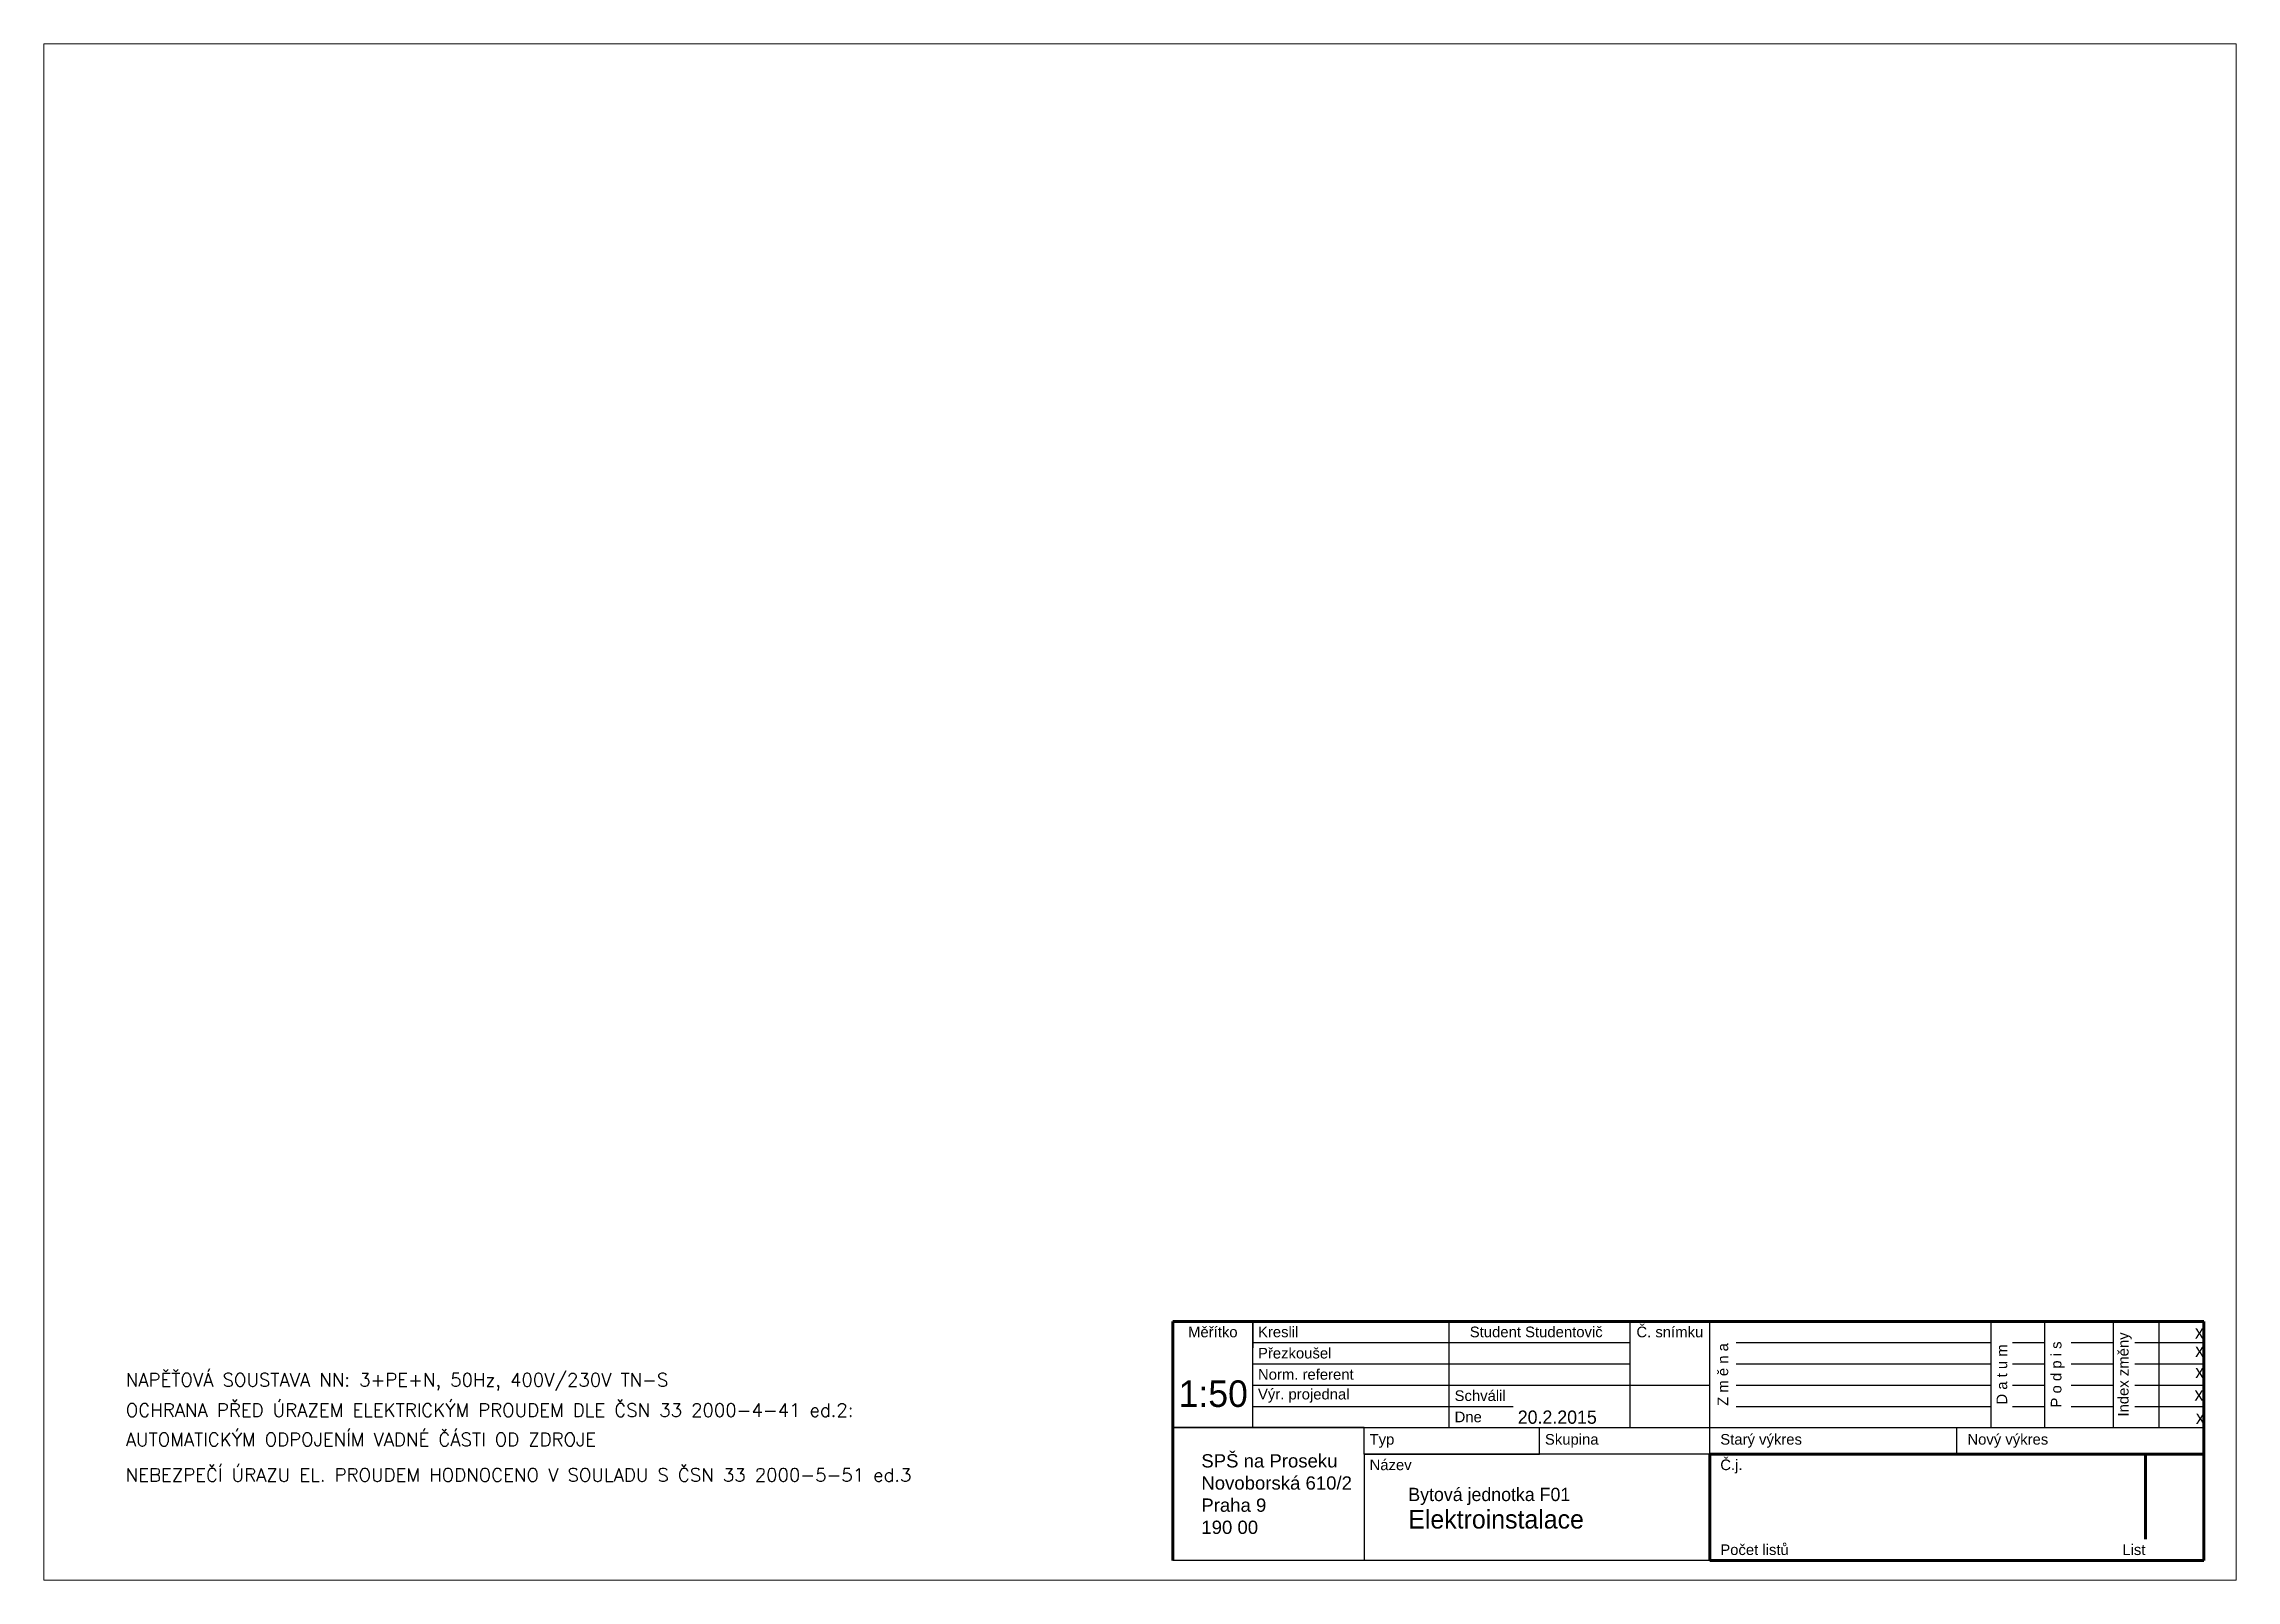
# Paper-space layout 'Bytova jednotka' of a CAD drawing. Header units: millimetres. Extents: x 0 to 413, y 1 to 290.
import ezdxf

# ---------------------------------------------------------------- set-up
doc = ezdxf.new("R2010")
doc.units = ezdxf.units.MM
doc.layers.add('2', color=7, linetype='Continuous')
doc.layers.add('ESI_obvody', color=92, linetype='Continuous', lineweight=35)
doc.layers.add('ESI_rozpiska_popis', color=7, linetype='Continuous', lineweight=20)
doc.styles.add('ROMANS', font='romans.shx', dxfattribs={"width": 0.85, "height": 150})

psp = doc.layouts.new('Bytova jednotka')

# ---------------------------------------------------------------- linework, layer by layer
at = {"layer": '2', "color": 7, "lineweight": 70}
for p, q in [((212.67, 49.28), (406.67, 49.28)), ((313.67, 24.28), (313.67, 4.28)), ((313.67, 24.28), (406.67, 24.28)), ((395.67, 8.28), (395.67, 24.28)), ((406.67, 24.28), (406.67, 4.28)), ((406.67, 4.28), (313.67, 4.28)), ((406.67, 4.28), (395.67, 4.28))]:
    psp.add_line(p, q, dxfattribs=at)
at = {"layer": '2', "lineweight": 70}
for p, q in [((212.67, 49.28), (212.67, 4.28)), ((406.67, 49.28), (406.67, 4.28))]:
    psp.add_line(p, q, dxfattribs=at)
at = {"layer": '2', "color": 7}
for p, q in [((227.67, 29.28), (227.67, 49.28)), ((227.67, 49.28), (227.67, 44.28)), ((264.67, 29.28), (264.67, 49.28)), ((264.67, 49.28), (298.67, 49.28)), ((298.67, 49.28), (298.67, 29.28)), ((313.67, 24.28), (313.67, 49.28)), ((366.67, 29.28), (366.67, 49.28)), ((366.67, 49.28), (376.67, 49.28)), ((376.67, 49.28), (376.67, 29.28)), ((389.67, 29.28), (389.67, 49.28)), ((389.67, 49.28), (398.67, 49.28)), ((389.67, 49.28), (398.17, 49.28)), ((398.17, 49.28), (398.17, 29.28)), ((227.67, 45.28), (298.67, 45.28)), ((227.67, 41.28), (298.67, 41.28)), ((318.67, 45.28), (366.67, 45.28)), ((318.67, 41.28), (366.67, 41.28)), ((370.67, 45.28), (376.67, 45.28)), ((370.67, 41.28), (376.67, 41.28)), ((381.67, 45.28), (389.67, 45.28)), ((381.67, 41.28), (389.67, 41.28)), ((393.67, 45.28), (406.67, 45.28)), ((393.67, 41.28), (406.67, 41.28)), ((227.67, 37.28), (298.67, 37.28)), ((298.67, 37.28), (313.67, 37.28)), ((318.67, 37.28), (366.67, 37.28)), ((370.67, 37.28), (376.67, 37.28)), ((381.67, 37.28), (389.67, 37.28)), ((393.67, 37.28), (406.67, 37.28)), ((227.67, 33.28), (276.67, 33.28)), ((264.67, 33.28), (276.67, 33.28)), ((318.67, 33.28), (366.67, 33.28)), ((370.67, 33.28), (376.67, 33.28)), ((381.67, 33.28), (389.67, 33.28)), ((393.67, 33.28), (406.67, 33.28)), ((212.67, 4.28), (212.67, 29.28)), ((212.67, 29.28), (212.67, 24.28)), ((248.67, 29.28), (212.67, 29.28)), ((212.67, 29.28), (406.67, 29.28)), ((212.67, 29.28), (227.67, 29.28)), ((227.67, 29.28), (264.67, 29.28)), ((248.67, 24.28), (248.67, 29.28)), ((281.67, 24.28), (281.67, 29.28)), ((313.67, 29.28), (366.67, 29.28)), ((313.67, 29.28), (318.67, 29.28)), ((318.67, 29.28), (406.67, 29.28)), ((360.17, 24.28), (360.17, 29.28)), ((376.67, 29.28), (389.67, 29.28)), ((406.67, 24.28), (406.67, 29.28)), ((313.67, 24.28), (248.67, 24.28)), ((248.67, 24.28), (248.67, 4.28)), ((248.67, 24.28), (281.67, 24.28)), ((313.67, 4.28), (212.67, 4.28))]:
    psp.add_line(p, q, dxfattribs=at)

# ---------------------------------------------------------------- texts
for s, insert, char_height, width, attachment_point in [('{\\fArial|b0|i0|c238|p34;Měřítko}', (220.17, 48.28), 2, 15, 2), ('{\\fArial|b0|i0|c238|p34;Kreslil}', (228.67, 47.28), 2, 35, 4), ('{\\fArial|b0|i0|c238|p34;Student Studentovič}', (268.53, 47.28), 2, 35, 4), ('{\\fArial|b0|i0|c238|p34;Č. snímku}', (306.17, 48.28), 2, 15, 2), ('{\\fTxt|b0|i0|c238|p2;x}', (406.67, 47.28), 2.5, 8.5, 6), ('{\\fArial|b0|i0|c238|p34;Přezkoušel}', (228.67, 43.28), 2, 35, 4), ('{\\fTxt|b0|i0|c238|p2;x}', (406.71, 43.84), 2.5, 8.5, 6), ('{\\fArial|b0|i0|c238|p34;Norm. referent}', (228.67, 39.28), 2, 36, 4), ('{\\fTxt|b0|i0|c238|p2;x}', (406.71, 39.84), 2.5, 8.5, 6), ('{\\fArial|b0|i0|c238|p34;Výr. projednal}', (228.67, 35.28), 2, 36, 4), ('{\\fArial|b0|i0|c238|p34;Schválil}', (265.67, 35.28), 2, 11, 4), ('{\\fTxt|b0|i0|c238|p2;x}', (406.58, 35.6), 2.5, 8.5, 6), ('{\\fArial|b0|i0|c238|p34;Dne}', (265.67, 31.28), 2, 11, 4), ('{\\fTxt|b0|i0|c238|p2;x}', (406.84, 31.23), 2.5, 8.5, 6), ('{\\fArial|b0|i0|c238|p34;Typ}', (249.67, 26.78), 2, 32, 4), ('{\\fArial|b0|i0|c238|p34;Skupina}', (282.67, 26.78), 2, 32, 4), ('{\\fArial|b0|i0|c238|p34;Starý výkres}', (315.67, 26.78), 2, 48.8367, 4), ('{\\fArial|b0|i0|c238|p34;Nový výkres}', (362.17, 26.78), 2, 44.5, 4), ('{\\fArial|b0|i0|c238|p34;Název}', (249.67, 23.28), 2, 64, 1), ('{\\fArial|b0|i0|c238|p34;Č.j.}', (315.67, 23.28), 2, 80, 1), ('{\\fArial|b0|i0|c238|p34;Počet listů}', (315.67, 5.28), 2, 80, 7), ('{\\fArial|b0|i0|c238|p34;List}', (395.67, 5.28), 2, 80, 9)]:
    psp.add_mtext(s, dxfattribs=dict(at, insert=insert, char_height=char_height, width=width, attachment_point=attachment_point))
at = {"layer": '2', "color": 7, "char_height": 2, "width": 20, "attachment_point": 5, "rotation": 90}
for s, insert in [('{\\fArial|b0|i0|c238|p34;P o d p i s}', (379.17, 39.28)), ('{\\fArial|b0|i0|c238|p34;Index změny}', (391.8, 39.28)), ('{\\fArial|b0|i0|c238|p34;Z m ě n a}', (316.17, 39.28)), ('{\\fArial|b0|i0|c238|p34;D a t u m}', (368.67, 39.28))]:
    psp.add_mtext(s, dxfattribs=dict(at, insert=insert))
at = {"layer": '2', "color": 1, "attachment_point": 1}
for s, insert, char_height, width in [('{\\C7;1:50}', (213.75, 38.17), 5, 12.0909), ('{\\C7;20.2.2015}', (277.56, 32.5), 2.5, 20.5115), ('{\\fArial|b0|i0|c238|p34;\\C7;SPŠ na Proseku Novoborská 610/2\\PPraha 9\\P190 00}', (218.01, 24.28), 2.5, 30.664), ('{\\C7;Bytová jednotka F01\\P\\H1.4x;Elektroinstalace}', (256.96, 17.96), 2.5, 53.8534)]:
    psp.add_mtext(s, dxfattribs=dict(at, insert=insert, char_height=char_height, width=width))
at = {"layer": 'ESI_rozpiska_popis', "style": 'ROMANS'}
for s, p in [('NAPĚŤOVÁ SOUSTAVA NN: 3+PE+N, 50Hz, 400V/230V TN-S', (15.6, 37.02)), ('OCHRANA PŘED ÚRAZEM ELEKTRICKÝM PROUDEM DLE ČSN 33 2000-4-41 ed.2: ', (15.61, 31.33)), ('AUTOMATICKÝM ODPOJENÍM VADNÉ ČÁSTI OD ZDROJE', (15.61, 25.8)), ('NEBEZPEČÍ ÚRAZU EL. PROUDEM HODNOCENO V SOULADU S ČSN 33 2000-5-51 ed.3', (15.59, 19.12))]:
    psp.add_text(s, height=2.5, dxfattribs=at).set_placement(p)

# ---------------------------------------------------------------- viewports
at = {"layer": 'ESI_obvody', "ltscale": 2}
psp.add_viewport(center=(206.47, 145.12), size=(412.56, 289.0834), view_center_point=(93328.5, 70597.08), view_height=14454.1689, dxfattribs=at)

doc.saveas('drawing.dxf')
